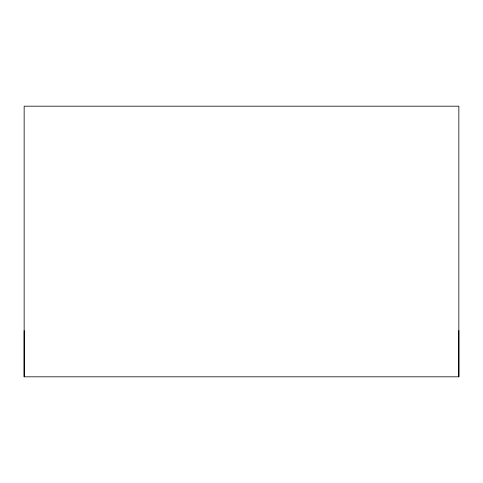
<?xml version="1.0" encoding="UTF-8"?>
<svg xmlns="http://www.w3.org/2000/svg" width="483" height="483" viewBox="0 0 483 483"><rect width="100%" height="100%" fill="white"/><g stroke="black" fill="none" stroke-linecap="round" stroke-linejoin="round"><path stroke-width="0.72" d="M24.15 376.818L24.15 106.182L458.85 106.182L458.85 376.818L24.15 376.818L24.15 330.541M458.85 330.541L458.85 376.818"/></g></svg>
